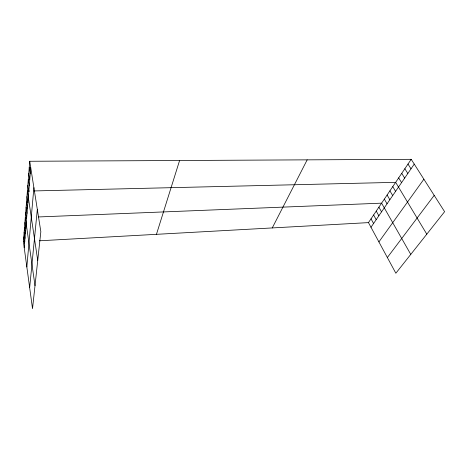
<?xml version="1.0" encoding="UTF-8"?>
<svg xmlns="http://www.w3.org/2000/svg" width="468" height="468" viewBox="0 0 468 468"><rect width="100%" height="100%" fill="white"/><g stroke="black" fill="none" stroke-linecap="round" stroke-linejoin="round"><path stroke-width="0.7" d="M29.73 161.267L40.839 231.695L32.52 308.681L23.4 241.681L29.73 161.267L411.202 159.319L444.6 211.688L395.852 273.23L368.468 222.616L411.202 159.319M24.225 247.747L30.724 167.585M26.84 266.971L33.895 187.668M29.66 287.668L37.329 209.436M156.452 234.328L179.595 160.501M272.265 227.934L307.178 159.851M370.984 227.272L414.25 164.104M378.91 241.915L423.885 179.203M387.358 257.535L434.193 195.372M23.4 241.681L24.857 241.599M39.359 240.798L368.468 222.616M26.699 217.427L25.307 217.485L35.006 285.696M38.487 216.953L381.601 203.159L410.764 254.399M29.56 191.038L27.384 191.09L37.732 260.448M33.924 190.938L395.653 182.344L426.793 234.17M407.997 164.057L411.009 168.837M404.843 168.732L407.815 173.499M401.737 173.335L404.668 178.097M398.672 177.875L401.562 182.625M392.769 186.621L395.583 191.359M389.92 190.845L392.699 195.571M387.106 195.004L389.85 199.725M384.339 199.111L387.048 203.82M378.904 207.154L381.549 211.846M376.243 211.097L378.852 215.783M373.616 214.987L376.196 219.662M371.025 218.831L373.575 223.493M29.238 167.468L30.221 173.768M28.764 173.54L29.73 179.829M28.291 179.501L29.25 185.778M27.834 185.351L28.776 191.611M26.951 196.56L27.869 202.784M26.53 201.93L27.436 208.143M26.114 207.207L27.009 213.402M25.705 212.39L26.594 218.568M24.909 222.487L25.775 228.63M24.523 227.407L25.377 233.532M24.143 232.245L24.985 238.352M23.769 237.001L24.605 243.091"/></g></svg>
